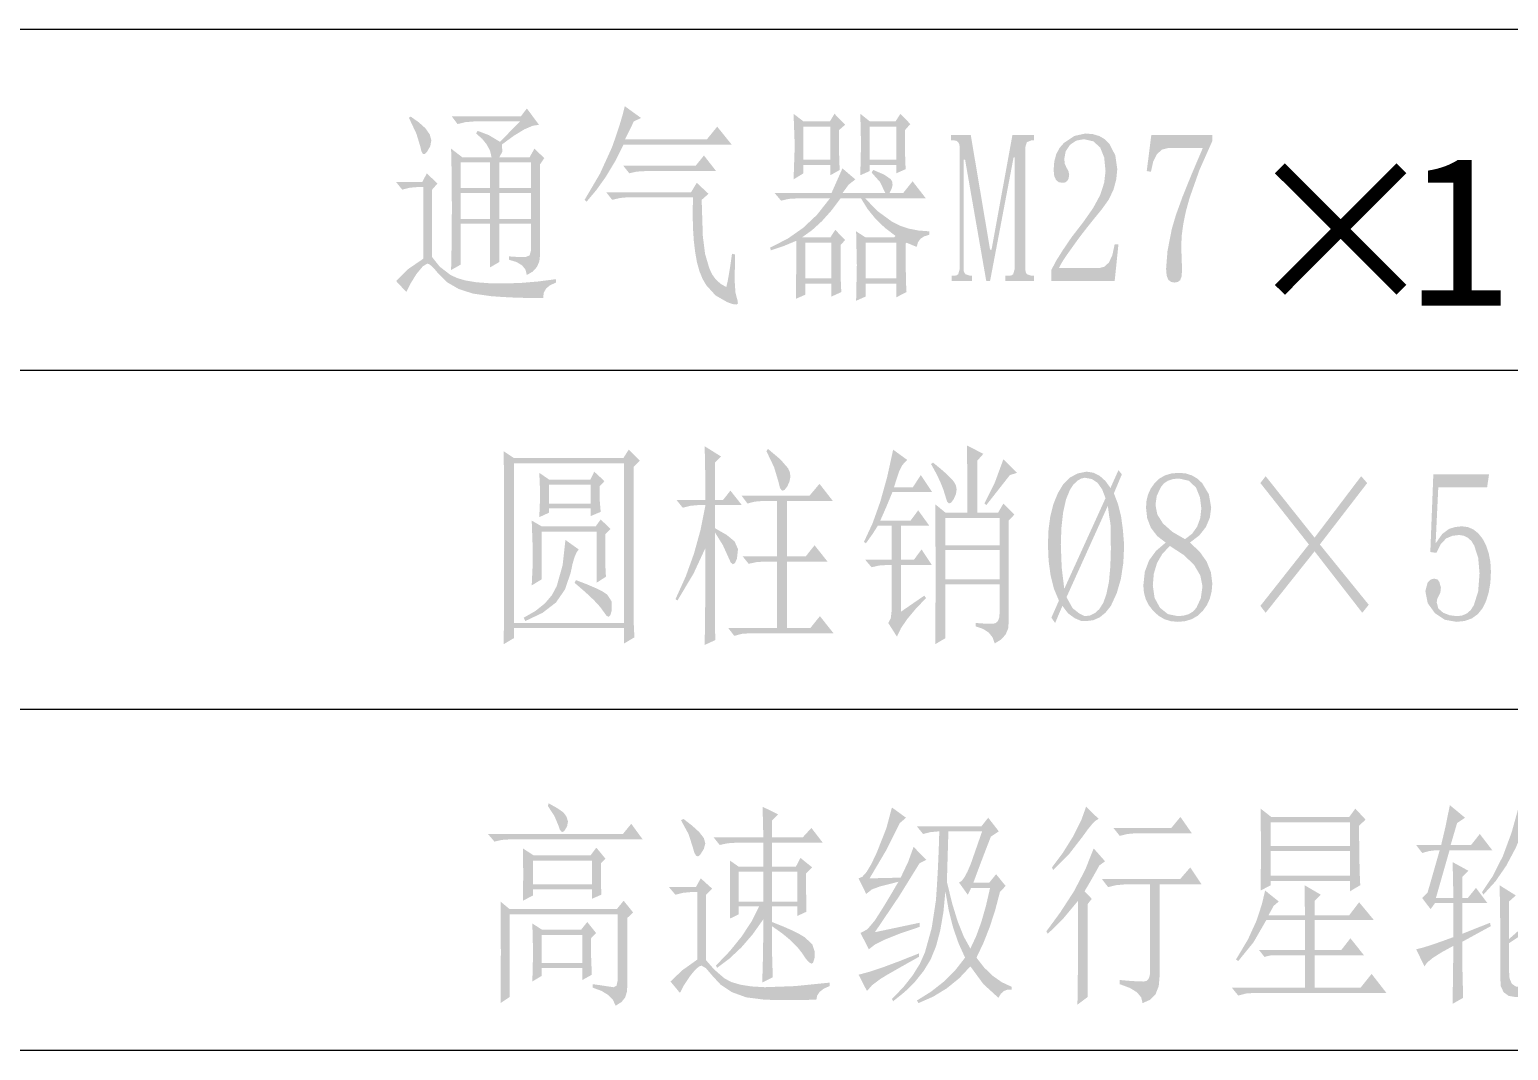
# Model space of a CAD drawing. Header units: millimetres. Extents: x -594 to 6367, y -2099 to 456.
# Drawn here: x 443.74 to 474.17, y -134.47 to -113.48 of the extents above; entities that cross this region are included whole.
import ezdxf

# ---------------------------------------------------------------- set-up
doc = ezdxf.new("R2010")
doc.units = ezdxf.units.MM
doc.layers.get('0').update_dxf_attribs({"lineweight": 35})
doc.styles.get("Standard").update_dxf_attribs({"font": 'txt.shx'})

msp = doc.modelspace()

# ---------------------------------------------------------------- hatches: boundary and pattern name
h = msp.add_hatch(color=0)
h.paths.add_polyline_path([(452.612, -116.21), (452.612, -116.74), (453.22, -116.74), (453.22, -116.21)])
h.paths.add_polyline_path([(453.407, -116.21), (453.407, -116.74), (454.062, -116.74), (454.062, -116.21)])
h.paths.add_polyline_path([(452.612, -116.842), (452.612, -117.372), (453.22, -117.372), (453.22, -116.842)])
h.paths.add_polyline_path([(453.407, -116.842), (453.407, -117.372), (454.062, -117.372), (454.062, -116.842)])
h.paths.add_polyline_path([(453.61, -118.144), (453.804, -118.157), (453.945, -118.159), (454.033, -118.124), (454.062, -118.019), (454.062, -117.473), (453.407, -117.473), (453.407, -118.261), (453.22, -118.37), (453.22, -117.473), (452.612, -117.473), (452.612, -118.315), (452.417, -118.424), (452.423, -118.169), (452.428, -117.87), (452.431, -117.529), (452.433, -117.146), (452.431, -116.767), (452.428, -116.438), (452.423, -116.159), (452.417, -115.929), (452.651, -116.109), (453.251, -116.109), (453.218, -115.973), (453.153, -115.846), (453.057, -115.727), (452.932, -115.617), (452.963, -115.563), (453.193, -115.65), (453.423, -115.789), (453.836, -115.368), (452.908, -115.368), (452.714, -115.384), (452.549, -115.423), (452.433, -115.267), (453.852, -115.267), (453.976, -115.103), (454.226, -115.438), (454.094, -115.459), (453.923, -115.533), (453.712, -115.661), (453.462, -115.844), (453.472, -115.991), (453.407, -116.109), (454.031, -116.109), (454.132, -115.929), (454.335, -116.124), (454.249, -116.249), (454.249, -118.105), (454.233, -118.245), (454.183, -118.362), (454.098, -118.456), (453.976, -118.526), (453.949, -118.418), (453.878, -118.329), (453.765, -118.26), (453.61, -118.214)])
h.paths.add_polyline_path([(451.551, -115.298), (451.583, -115.267), (451.752, -115.387), (451.887, -115.508), (451.978, -115.636), (452.011, -115.758), (451.988, -115.879), (451.918, -116), (451.874, -116.041), (451.837, -116.036), (451.807, -115.985), (451.785, -115.89), (451.704, -115.623)])
h.paths.add_polyline_path([(452.027, -118.159), (452.184, -118.356), (452.394, -118.518), (452.533, -118.587), (452.716, -118.64), (452.945, -118.677), (453.22, -118.697), (453.528, -118.701), (453.857, -118.689), (454.207, -118.66), (454.577, -118.612), (454.577, -118.682), (454.455, -118.736), (454.371, -118.806), (454.323, -118.894), (454.312, -119.001), (453.999, -118.999), (453.716, -118.991), (453.464, -118.978), (453.243, -118.962), (452.867, -118.909), (452.573, -118.814), (452.339, -118.678), (452.152, -118.495), (452.077, -118.404), (452.015, -118.341), (451.965, -118.304), (451.926, -118.292), (451.834, -118.35), (451.707, -118.502), (451.585, -118.698), (451.497, -118.877), (451.286, -118.651), (451.532, -118.406), (451.848, -118.19), (451.848, -116.717), (451.746, -116.717), (451.57, -116.732), (451.411, -116.771), (451.286, -116.616), (451.824, -116.616), (451.918, -116.436), (452.136, -116.647), (452.027, -116.771)])
h = msp.add_hatch(color=0)
h.paths.add_polyline_path([(455.991, -115.056), (456.326, -115.298), (456.178, -115.368), (456.076, -115.575), (455.998, -115.734), (457.683, -115.734), (457.893, -115.477), (458.189, -115.844), (455.967, -115.844), (455.792, -116.189), (455.606, -116.5), (455.409, -116.777), (455.203, -117.021), (455.164, -116.982), (455.48, -116.444), (455.726, -115.906), (455.816, -115.651), (455.89, -115.425), (455.948, -115.227)])
h.paths.add_polyline_path([(455.959, -116.28), (457.449, -116.28), (457.62, -116.07), (457.87, -116.389), (456.443, -116.389), (456.234, -116.401), (456.084, -116.436)])
h.paths.add_polyline_path([(455.609, -116.826), (457.355, -116.826), (457.472, -116.631), (457.714, -116.857), (457.573, -116.982), (457.597, -117.73), (457.643, -118.093), (457.729, -118.385), (457.786, -118.511), (457.864, -118.618), (457.962, -118.707), (458.08, -118.775), (458.105, -118.667), (458.133, -118.517), (458.164, -118.325), (458.197, -118.089), (458.26, -118.105), (458.252, -118.643), (458.268, -118.888), (458.314, -119.064), (458.319, -119.113), (458.285, -119.134), (458.213, -119.125), (458.104, -119.087), (457.859, -118.947), (457.667, -118.736), (457.591, -118.606), (457.528, -118.451), (457.477, -118.27), (457.441, -118.066), (457.412, -117.832), (457.394, -117.564), (457.388, -117.262), (457.394, -116.927), (456.069, -116.927), (455.892, -116.943), (455.733, -116.982)])
h = msp.add_hatch(color=0)
h.paths.add_polyline_path([(459.667, -115.477), (459.667, -116.155), (460.221, -116.155), (460.221, -115.477)])
h.paths.add_polyline_path([(459.464, -116.561), (459.488, -115.867), (459.464, -115.212), (459.667, -115.368), (460.213, -115.368), (460.306, -115.212), (460.525, -115.438), (460.4, -115.547), (460.4, -115.835), (460.402, -116.068), (460.407, -116.245), (460.416, -116.366), (460.221, -116.475), (460.221, -116.265), (459.667, -116.265), (459.667, -116.436)])
h.paths.add_polyline_path([(461.772, -117.879), (461.773, -118.218), (461.774, -118.497), (461.779, -118.717), (461.788, -118.877), (461.577, -118.986), (461.577, -118.705), (460.946, -118.705), (460.946, -118.97), (460.751, -119.056), (460.766, -118.323), (460.751, -117.629), (460.946, -117.754), (461.531, -117.754), (461.562, -117.723), (461.338, -117.552), (461.146, -117.366), (460.984, -117.166), (460.852, -116.951), (460.431, -116.951), (460.241, -117.203), (460.045, -117.422), (459.843, -117.606), (459.636, -117.754), (460.221, -117.754), (460.322, -117.598), (460.525, -117.808), (460.431, -117.91), (460.431, -118.249), (460.433, -118.522), (460.438, -118.73), (460.447, -118.877), (460.244, -118.97), (460.244, -118.705), (459.706, -118.705), (459.706, -118.931), (459.511, -119.017), (459.515, -118.71), (459.519, -118.385), (459.519, -118.081), (459.519, -117.824), (459.249, -117.936), (458.997, -118.019), (458.981, -117.964), (459.344, -117.779), (459.659, -117.559), (459.945, -117.29), (460.213, -116.951), (459.542, -116.951), (459.363, -116.962), (459.207, -116.998), (459.075, -116.842), (460.244, -116.842), (460.47, -116.335), (460.735, -116.561), (460.6, -116.666), (460.47, -116.842), (461.351, -116.842), (461.246, -116.619), (461.071, -116.421), (461.102, -116.366), (461.322, -116.46), (461.46, -116.553), (461.494, -116.607), (461.501, -116.674), (461.482, -116.753), (461.437, -116.842), (461.718, -116.842), (461.913, -116.6), (462.186, -116.951), (460.938, -116.951), (461.19, -117.212), (461.484, -117.426), (461.646, -117.51), (461.829, -117.572), (462.032, -117.612), (462.256, -117.629), (462.256, -117.699), (462.152, -117.732), (462.074, -117.783), (462.023, -117.855), (461.998, -117.949), (461.788, -117.863)])
h.paths.add_polyline_path([(459.706, -117.863), (459.706, -118.596), (460.244, -118.596), (460.244, -117.863)])
h.paths.add_polyline_path([(460.946, -117.863), (460.946, -118.596), (461.577, -118.596), (461.577, -117.863)])
h.paths.add_polyline_path([(461.032, -115.477), (461.032, -116.155), (461.577, -116.155), (461.577, -115.477)])
h.paths.add_polyline_path([(460.837, -116.475), (460.852, -115.836), (460.837, -115.212), (461.032, -115.368), (461.562, -115.368), (461.663, -115.212), (461.866, -115.423), (461.757, -115.547), (461.757, -115.816), (461.759, -116.04), (461.763, -116.217), (461.772, -116.35), (461.577, -116.436), (461.577, -116.265), (461.032, -116.265), (461.032, -116.389)])
h = msp.add_hatch(color=0)
h.dxf.hatch_style = 2
h.paths.add_polyline_path([(465.883, -116.389), (465.855, -116.11), (465.774, -115.906), (465.633, -115.779), (465.439, -115.734), (465.28, -115.764), (465.151, -115.851), (465.063, -115.984), (465.034, -116.14), (465.045, -116.241), (465.08, -116.319), (465.119, -116.389), (465.135, -116.46), (465.124, -116.538), (465.096, -116.592), (465.054, -116.623), (464.995, -116.631), (464.917, -116.617), (464.862, -116.569), (464.827, -116.488), (464.815, -116.366), (464.828, -116.195), (464.868, -116.045), (464.934, -115.918), (465.026, -115.812), (465.242, -115.668), (465.47, -115.617), (465.624, -115.631), (465.757, -115.67), (465.869, -115.736), (465.961, -115.828), (466.084, -116.066), (466.125, -116.35), (466.104, -116.561), (466.047, -116.771), (465.947, -116.98), (465.805, -117.177), (465.613, -117.412), (465.444, -117.625), (465.3, -117.815), (465.182, -117.98), (465.082, -118.12), (465.006, -118.235), (464.954, -118.324), (464.924, -118.385), (465.751, -118.385), (465.861, -118.356), (465.954, -118.268), (466.024, -118.116), (466.071, -117.894), (466.149, -117.894), (466.071, -118.651), (464.768, -118.651), (464.768, -118.424), (464.862, -118.242), (465.002, -118.019), (465.184, -117.751), (465.423, -117.442), (465.628, -117.15), (465.774, -116.881), (465.855, -116.629)])
h = msp.add_hatch(color=0)
h.dxf.hatch_style = 2
h.paths.add_polyline_path([(464.232, -118.401), (464.239, -118.464), (464.264, -118.51), (464.357, -118.541), (464.412, -118.541), (464.412, -118.651), (463.819, -118.651), (463.819, -118.541), (463.889, -118.541), (463.948, -118.535), (463.983, -118.51), (464.014, -118.401), (464.014, -116.109), (463.991, -116.109), (463.507, -118.651), (463.429, -118.651), (462.993, -116.155), (462.961, -116.155), (462.961, -118.401), (462.969, -118.464), (463, -118.51), (463.094, -118.541), (463.133, -118.541), (463.133, -118.651), (462.72, -118.651), (462.72, -118.541), (462.759, -118.541), (462.817, -118.535), (462.852, -118.51), (462.883, -118.401), (462.883, -115.898), (462.874, -115.839), (462.852, -115.797), (462.817, -115.769), (462.759, -115.758), (462.704, -115.758), (462.704, -115.649), (463.11, -115.649), (463.507, -118.003), (463.538, -118.003), (463.967, -115.649), (464.412, -115.649), (464.412, -115.758), (464.357, -115.758), (464.264, -115.797), (464.232, -115.898)])
h = msp.add_hatch(color=0)
h.dxf.hatch_style = 2
h.paths.add_polyline_path([(468.08, -115.773), (467.817, -116.364), (467.612, -116.943), (467.536, -117.219), (467.483, -117.476), (467.451, -117.714), (467.441, -117.933), (467.442, -118.02), (467.449, -118.136), (467.457, -118.44), (467.446, -118.561), (467.418, -118.635), (467.371, -118.67), (467.301, -118.682), (467.232, -118.669), (467.176, -118.627), (467.141, -118.54), (467.129, -118.401), (467.158, -118.033), (467.246, -117.582), (467.331, -117.294), (467.466, -116.921), (467.652, -116.461), (467.885, -115.914), (467.184, -115.914), (467.048, -115.947), (466.942, -116.039), (466.865, -116.19), (466.817, -116.405), (466.731, -116.389), (466.825, -115.649), (468.08, -115.649)])
h = msp.add_hatch(color=0)
h.paths.add_polyline_path([(454.232, -123.506), (454.243, -123.231), (454.247, -123.038), (454.243, -122.857), (454.232, -122.594), (454.435, -122.734), (455.284, -122.734), (455.362, -122.57), (455.573, -122.765), (455.471, -122.874), (455.477, -123.182), (455.495, -123.397), (455.292, -123.482), (455.292, -123.326), (454.435, -123.326), (454.435, -123.412)])
h.paths.add_polyline_path([(454.076, -123.576), (454.279, -123.693), (455.394, -123.693), (455.495, -123.553), (455.698, -123.748), (455.588, -123.857), (455.589, -124.156), (455.59, -124.401), (455.595, -124.592), (455.604, -124.73), (455.409, -124.855), (455.409, -123.802), (454.279, -123.802), (454.279, -124.785), (454.076, -124.909), (454.093, -124.542), (454.099, -124.215)])
h.paths.add_polyline_path([(454.77, -123.974), (455.043, -124.169), (454.997, -124.233), (454.955, -124.333), (454.915, -124.47), (454.879, -124.644), (454.762, -124.99), (454.575, -125.26), (454.3, -125.472), (453.943, -125.642), (453.912, -125.572), (454.152, -125.435), (454.345, -125.281), (454.491, -125.11), (454.59, -124.925), (454.712, -124.493)])
h.paths.add_polyline_path([(454.988, -124.8), (455.216, -124.888), (455.398, -124.966), (455.535, -125.035), (455.627, -125.096), (455.721, -125.238), (455.721, -125.432), (455.694, -125.521), (455.661, -125.555), (455.618, -125.536), (455.565, -125.463), (455.483, -125.35), (455.355, -125.211), (455.179, -125.046), (454.957, -124.855)])
h.paths.add_polyline_path([(454.435, -122.835), (454.435, -123.225), (455.292, -123.225), (455.292, -122.835)])
h.paths.add_polyline_path([(453.499, -126.118), (453.503, -125.772), (453.507, -125.502), (453.507, -122.75), (453.503, -122.496), (453.499, -122.149), (453.709, -122.289), (455.963, -122.289), (456.072, -122.118), (456.298, -122.344), (456.173, -122.469), (456.173, -125.447), (456.175, -125.683), (456.189, -125.977), (455.978, -126.102), (455.978, -125.783), (453.709, -125.783), (453.709, -125.993)])
h.paths.add_polyline_path([(453.709, -122.399), (453.709, -125.681), (455.978, -125.681), (455.978, -122.399)])
h = msp.add_hatch(color=0)
h.paths.add_polyline_path([(458.937, -122.102), (459.194, -122.319), (459.351, -122.5), (459.389, -122.585), (459.398, -122.675), (459.38, -122.772), (459.335, -122.874), (459.275, -122.949), (459.225, -122.96), (459.185, -122.907), (459.156, -122.788), (459.063, -122.478), (458.906, -122.149)])
h.paths.add_polyline_path([(458.392, -123.061), (459.795, -123.061), (459.998, -122.82), (460.271, -123.171), (459.327, -123.171), (459.327, -124.309), (459.717, -124.309), (459.896, -124.083), (460.162, -124.418), (459.327, -124.418), (459.327, -125.783), (459.811, -125.783), (460.006, -125.541), (460.286, -125.892), (458.579, -125.892), (458.402, -125.904), (458.243, -125.946), (458.119, -125.783), (459.125, -125.783), (459.125, -124.418), (458.875, -124.418), (458.699, -124.43), (458.54, -124.465), (458.415, -124.309), (459.125, -124.309), (459.125, -123.171), (458.844, -123.171), (458.668, -123.186), (458.516, -123.225)])
h.paths.add_polyline_path([(457.846, -123.818), (457.846, -124.261), (457.846, -124.657), (457.846, -125.005), (457.847, -125.305), (457.848, -125.558), (457.849, -125.763), (457.851, -125.921), (457.854, -126.032), (457.635, -126.133), (457.641, -125.727), (457.646, -125.258), (457.65, -124.728), (457.651, -124.137), (457.406, -124.665), (457.074, -125.221), (457.035, -125.19), (457.244, -124.728), (457.416, -124.252), (457.551, -123.762), (457.651, -123.256), (457.518, -123.256), (457.342, -123.272), (457.183, -123.311), (457.058, -123.155), (457.651, -123.155), (457.646, -122.587), (457.635, -122.048), (457.971, -122.258), (457.846, -122.383), (457.846, -123.155), (458.01, -123.155), (458.165, -122.96), (458.399, -123.256), (457.846, -123.256), (457.846, -123.732), (458.089, -123.871), (458.251, -124.005), (458.321, -124.164), (458.298, -124.363), (458.257, -124.45), (458.215, -124.475), (458.172, -124.438), (458.127, -124.34), (458.01, -124.082)])
h = msp.add_hatch(color=0)
h.paths.add_polyline_path([(463.041, -123.412), (463.034, -122.032), (463.369, -122.204), (463.244, -122.344), (463.244, -123.412), (463.673, -123.412), (463.782, -123.225), (464.008, -123.451), (463.891, -123.576), (463.891, -125.642), (463.881, -125.79), (463.829, -125.916), (463.736, -126.02), (463.603, -126.102), (463.56, -125.979), (463.481, -125.88), (463.365, -125.804), (463.213, -125.751), (463.213, -125.681), (463.406, -125.695), (463.564, -125.697), (463.625, -125.683), (463.669, -125.642), (463.695, -125.572), (463.704, -125.471), (463.704, -124.886), (462.589, -124.886), (462.589, -125.993), (462.379, -126.118), (462.38, -125.85), (462.383, -125.524), (462.385, -125.139), (462.386, -124.691), (462.385, -124.241), (462.383, -123.849), (462.38, -123.516), (462.379, -123.241), (462.589, -123.412)])
h.paths.add_polyline_path([(462.332, -122.383), (462.477, -122.5), (462.596, -122.604), (462.69, -122.696), (462.761, -122.773), (462.805, -122.852), (462.819, -122.938), (462.805, -123.031), (462.761, -123.132), (462.706, -123.207), (462.66, -123.224), (462.621, -123.181), (462.589, -123.077), (462.545, -122.935), (462.482, -122.778), (462.398, -122.604), (462.293, -122.414)])
h.paths.add_polyline_path([(463.782, -122.313), (464.063, -122.594), (463.915, -122.64), (463.431, -123.256), (463.392, -123.225), (463.608, -122.787)])
h.paths.add_polyline_path([(462.589, -123.521), (462.589, -124.083), (463.704, -124.083), (463.704, -123.521)])
h.paths.add_polyline_path([(462.589, -124.184), (462.589, -124.785), (463.704, -124.785), (463.704, -124.184)])
h.paths.add_polyline_path([(461.677, -125.447), (462.152, -125.12), (462.191, -125.167), (461.974, -125.395), (461.801, -125.602), (461.673, -125.79), (461.591, -125.962), (461.412, -125.681), (461.464, -125.586), (461.482, -125.432), (461.482, -124.488), (461.404, -124.488), (461.225, -124.5), (461.069, -124.535), (460.936, -124.379), (461.482, -124.379), (461.482, -123.677), (461.201, -123.677), (461.091, -123.849), (460.952, -124.044), (460.913, -124.013), (461.09, -123.631), (461.248, -123.188), (461.389, -122.684), (461.513, -122.118), (461.802, -122.328), (461.702, -122.434), (461.638, -122.562), (461.529, -122.89), (461.919, -122.89), (462.082, -122.64), (462.316, -122.991), (461.498, -122.991), (461.364, -123.313), (461.248, -123.576), (461.872, -123.576), (462.028, -123.365), (462.254, -123.677), (461.677, -123.677), (461.677, -124.379), (461.942, -124.379), (462.098, -124.169), (462.308, -124.488), (461.677, -124.488)])
h = msp.add_hatch(color=0)
h.paths.add_polyline_path([(465.494, -122.57), (465.634, -122.592), (465.763, -122.656), (465.88, -122.761), (465.985, -122.905), (466.149, -122.539), (466.219, -122.625), (466.055, -123.015), (466.144, -123.249), (466.203, -123.49), (466.24, -123.76), (466.266, -124.083), (466.249, -124.445), (466.199, -124.774), (466.114, -125.068), (465.993, -125.33), (465.883, -125.468), (465.764, -125.565), (465.634, -125.623), (465.494, -125.642), (465.375, -125.637), (465.244, -125.58), (465.111, -125.481), (464.995, -125.33), (464.846, -125.681), (464.769, -125.572), (464.924, -125.221), (464.823, -124.982), (464.753, -124.708), (464.712, -124.403), (464.698, -124.067), (464.71, -123.765), (464.747, -123.488), (464.81, -123.238), (464.901, -123.015), (465.012, -122.829), (465.148, -122.693), (465.308, -122.607)])
h.paths.add_polyline_path([(465.034, -124.979), (465.883, -123.116), (465.813, -122.932), (465.719, -122.8), (465.6, -122.721), (465.455, -122.695), (465.384, -122.711), (465.314, -122.75), (465.221, -122.835), (465.151, -122.944), (465.069, -123.143), (465.01, -123.412), (464.975, -123.728), (464.963, -124.067), (464.981, -124.541)])
h.paths.add_polyline_path([(465.985, -123.646), (465.958, -123.482), (465.93, -123.272), (465.08, -125.151), (465.205, -125.377), (465.345, -125.488), (465.455, -125.541), (465.566, -125.527), (465.665, -125.478), (465.754, -125.397), (465.837, -125.268), (465.901, -125.088), (465.954, -124.831), (465.982, -124.516), (465.993, -124.153), (465.989, -123.888)])
h = msp.add_hatch(color=0)
h.paths.add_polyline_path([(466.856, -124.909), (466.892, -125.166), (467.004, -125.369), (467.167, -125.499), (467.371, -125.541), (467.492, -125.53), (467.597, -125.499), (467.684, -125.445), (467.753, -125.369), (467.844, -125.17), (467.878, -124.925), (467.833, -124.704), (467.706, -124.488), (467.498, -124.287), (467.207, -124.098), (467.054, -124.256), (466.942, -124.449), (466.876, -124.67)])
h.paths.add_polyline_path([(468.08, -124.87), (468.067, -125.033), (468.03, -125.18), (467.969, -125.313), (467.885, -125.432), (467.779, -125.533), (467.657, -125.603), (467.521, -125.644), (467.371, -125.658), (467.226, -125.644), (467.094, -125.603), (466.974, -125.533), (466.864, -125.432), (466.773, -125.316), (466.71, -125.191), (466.673, -125.056), (466.661, -124.909), (466.691, -124.629), (466.778, -124.395), (466.921, -124.2), (467.121, -124.028), (466.946, -123.894), (466.817, -123.724), (466.74, -123.529), (466.716, -123.311), (466.726, -123.169), (466.759, -123.037), (466.815, -122.915), (466.895, -122.804), (466.992, -122.712), (467.107, -122.646), (467.241, -122.607), (467.394, -122.594), (467.533, -122.607), (467.658, -122.646), (467.77, -122.712), (467.87, -122.804), (468.01, -123.037), (468.057, -123.311), (468.029, -123.516), (467.948, -123.709), (467.813, -123.88), (467.62, -124.028), (467.821, -124.217), (467.963, -124.418), (468.051, -124.638)])
h.paths.add_polyline_path([(467.854, -123.326), (467.826, -123.1), (467.745, -122.898), (467.599, -122.757), (467.394, -122.711), (467.27, -122.722), (467.166, -122.756), (467.083, -122.812), (467.02, -122.89), (466.936, -123.07), (466.911, -123.256), (466.948, -123.45), (467.067, -123.638), (467.261, -123.81), (467.519, -123.958), (467.664, -123.847), (467.768, -123.701), (467.832, -123.525)])
h = msp.add_hatch(color=0)
h.dxf.hatch_style = 2
h.paths.add_polyline_path([(473.213, -123.693), (473.337, -123.709), (473.451, -123.757), (473.553, -123.838), (473.642, -123.95), (473.715, -124.089), (473.768, -124.248), (473.802, -124.428), (473.813, -124.629), (473.802, -124.851), (473.768, -125.05), (473.715, -125.225), (473.642, -125.377), (473.542, -125.5), (473.42, -125.588), (473.273, -125.64), (473.104, -125.658), (472.864, -125.615), (472.659, -125.478), (472.512, -125.273), (472.464, -125.026), (472.511, -124.847), (472.569, -124.79), (472.644, -124.769), (472.713, -124.786), (472.753, -124.839), (472.784, -124.956), (472.772, -125.056), (472.737, -125.128), (472.706, -125.194), (472.698, -125.26), (472.73, -125.383), (472.831, -125.471), (472.966, -125.523), (473.119, -125.541), (473.224, -125.527), (473.317, -125.486), (473.397, -125.416), (473.462, -125.315), (473.55, -125.034), (473.579, -124.66), (473.551, -124.343), (473.47, -124.091), (473.412, -123.997), (473.341, -123.929), (473.256, -123.887), (473.158, -123.872), (473.017, -123.89), (472.893, -123.942), (472.786, -124.053), (472.691, -124.239), (472.566, -124.223), (472.628, -122.625), (473.774, -122.625), (473.735, -122.89), (472.73, -122.89), (472.675, -124.044), (472.811, -123.852), (472.948, -123.748), (473.077, -123.709)])
h = msp.add_hatch(color=0)
h.dxf.hatch_style = 2
h.paths.add_polyline_path([(469.178, -122.664), (470.184, -123.927), (471.143, -122.664), (471.267, -122.804), (470.293, -124.067), (471.299, -125.307), (471.166, -125.471), (470.184, -124.208), (469.178, -125.471), (469.069, -125.33), (470.067, -124.067), (469.069, -122.804)])
h = msp.add_hatch(color=0)
h.paths.add_polyline_path([(454.408, -129.443), (454.424, -129.388), (454.611, -129.494), (454.728, -129.576), (454.792, -129.663), (454.822, -129.763), (454.804, -129.862), (454.751, -129.95), (454.717, -129.978), (454.683, -129.969), (454.653, -129.926), (454.627, -129.849), (454.544, -129.652)])
h.paths.add_polyline_path([(453.176, -130.02), (455.952, -130.02), (456.124, -129.81), (456.358, -130.129), (453.644, -130.129), (453.465, -130.141), (453.309, -130.176)])
h.paths.add_polyline_path([(455.328, -133.108), (455.486, -133.129), (455.61, -133.148), (455.7, -133.161), (455.757, -133.17), (455.821, -133.139), (455.843, -133.037), (455.843, -131.673), (453.621, -131.673), (453.621, -133.373), (453.434, -133.497), (453.441, -132.453), (453.434, -131.408), (453.621, -131.564), (455.827, -131.564), (455.968, -131.392), (456.163, -131.634), (456.046, -131.743), (456.046, -133.108), (456.034, -133.265), (455.999, -133.381), (455.925, -133.472), (455.804, -133.552), (455.748, -133.432), (455.651, -133.33), (455.511, -133.245), (455.328, -133.178)])
h.paths.add_polyline_path([(453.894, -131.392), (453.902, -130.847), (453.894, -130.316), (454.112, -130.457), (455.289, -130.457), (455.406, -130.301), (455.593, -130.527), (455.5, -130.62), (455.501, -130.994), (455.508, -131.268), (455.313, -131.353), (455.313, -131.158), (454.104, -131.158), (454.104, -131.283)])
h.paths.add_polyline_path([(454.104, -130.566), (454.104, -131.057), (455.313, -131.057), (455.313, -130.566)])
h.paths.add_polyline_path([(455.297, -132.164), (455.299, -132.562), (455.313, -132.913), (455.118, -133.022), (455.118, -132.772), (454.284, -132.772), (454.284, -132.936), (454.089, -133.053), (454.104, -132.46), (454.089, -131.86), (454.284, -131.985), (455.094, -131.985), (455.219, -131.829), (455.399, -132.055)])
h.paths.add_polyline_path([(454.284, -132.094), (454.284, -132.671), (455.118, -132.671), (455.118, -132.094)])
h = msp.add_hatch(color=0)
h.paths.add_polyline_path([(458.334, -130.792), (458.334, -131.408), (458.841, -131.408), (458.841, -130.792)])
h.paths.add_polyline_path([(459.02, -130.792), (459.02, -131.408), (459.543, -131.408), (459.543, -130.792)])
h.paths.add_polyline_path([(459.02, -131.915), (459.022, -132.488), (459.036, -132.967), (458.818, -133.076), (458.828, -132.797), (458.835, -132.487), (458.84, -132.146), (458.841, -131.774), (458.623, -132.082), (458.392, -132.349), (458.147, -132.579), (457.89, -132.772), (457.866, -132.726), (458.154, -132.426), (458.399, -132.123), (458.599, -131.818), (458.755, -131.509), (458.334, -131.509), (458.334, -131.673), (458.155, -131.759), (458.155, -130.566), (458.334, -130.691), (458.841, -130.691), (458.841, -130.199), (458.28, -130.199), (458.103, -130.211), (457.944, -130.246), (457.82, -130.09), (458.841, -130.09), (458.836, -129.804), (458.825, -129.459), (459.145, -129.615), (459.02, -129.739), (459.02, -130.09), (459.652, -130.09), (459.831, -129.895), (460.065, -130.199), (459.02, -130.199), (459.02, -130.691), (459.512, -130.691), (459.605, -130.511), (459.847, -130.706), (459.722, -130.831), (459.723, -131.257), (459.73, -131.618), (459.543, -131.704), (459.543, -131.509), (459.02, -131.509), (459.02, -131.829), (459.234, -131.914), (459.417, -131.994), (459.57, -132.069), (459.691, -132.141), (459.849, -132.287), (459.901, -132.445), (459.894, -132.581), (459.862, -132.671), (459.831, -132.686), (459.783, -132.658), (459.72, -132.589), (459.644, -132.476), (459.543, -132.345), (459.405, -132.207), (459.231, -132.064)])
h.paths.add_polyline_path([(457.149, -129.739), (457.196, -129.708), (457.377, -129.848), (457.523, -129.981), (457.618, -130.104), (457.648, -130.215), (457.618, -130.325), (457.547, -130.441), (457.502, -130.48), (457.46, -130.469), (457.423, -130.407), (457.391, -130.293), (457.302, -130.019)])
h.paths.add_polyline_path([(457.664, -132.616), (457.834, -132.809), (458.046, -132.991), (458.185, -133.064), (458.368, -133.118), (458.597, -133.154), (458.872, -133.17), (459.498, -133.147), (460.205, -133.076), (460.205, -133.147), (460.087, -133.199), (460.002, -133.264), (459.95, -133.34), (459.933, -133.427), (459.621, -133.432), (459.341, -133.433), (459.092, -133.432), (458.872, -133.427), (458.492, -133.379), (458.194, -133.271), (457.962, -133.117), (457.788, -132.928), (457.659, -132.777), (457.57, -132.726), (457.529, -132.739), (457.478, -132.777), (457.416, -132.841), (457.344, -132.928), (457.214, -133.119), (457.126, -133.287), (456.931, -133.053), (457.175, -132.821), (457.484, -132.601), (457.484, -131.213), (457.367, -131.213), (457.188, -131.229), (457.032, -131.268), (456.9, -131.112), (457.453, -131.112), (457.555, -130.932), (457.788, -131.143), (457.664, -131.268)])
h = msp.add_hatch(color=0)
h.paths.add_polyline_path([(462.057, -131.93), (461.658, -132.065), (461.351, -132.187), (461.135, -132.295), (461.013, -132.39), (460.841, -132.055), (460.982, -131.98), (461.13, -131.806), (461.217, -131.672), (461.328, -131.495), (461.463, -131.272), (461.621, -131.002), (461.247, -131.096), (461.076, -131.159), (460.958, -131.252), (460.802, -130.932), (460.878, -130.9), (460.966, -130.802), (461.065, -130.636), (461.176, -130.402), (461.373, -129.903), (461.488, -129.474), (461.777, -129.685), (461.652, -129.794), (461.361, -130.369), (461.028, -130.932), (461.668, -130.917), (461.821, -130.595), (461.933, -130.285), (462.198, -130.55), (462.057, -130.62), (461.63, -131.309), (461.137, -132.039), (462.057, -131.845)])
h.paths.add_polyline_path([(460.802, -132.913), (461.02, -132.854), (461.299, -132.762), (461.64, -132.635), (462.042, -132.476), (462.042, -132.546), (461.773, -132.697), (461.552, -132.822), (461.378, -132.922), (461.254, -132.998), (461.079, -133.129), (460.974, -133.248)])
h.paths.add_polyline_path([(463.523, -130.075), (463.4, -130.392), (463.3, -130.655), (463.222, -130.863), (463.165, -131.018), (463.492, -131.018), (463.632, -130.847), (463.827, -131.088), (463.71, -131.213), (463.61, -131.595), (463.495, -131.946), (463.367, -132.268), (463.227, -132.562), (463.386, -132.766), (463.56, -132.935), (463.749, -133.067), (463.952, -133.162), (463.952, -133.217), (463.864, -133.219), (463.789, -133.25), (463.727, -133.307), (463.679, -133.388), (463.37, -133.106), (463.102, -132.741), (462.873, -132.985), (462.618, -133.192), (462.338, -133.363), (462.034, -133.497), (462.003, -133.443), (462.294, -133.261), (462.556, -133.055), (462.79, -132.822), (462.993, -132.562), (462.862, -132.275), (462.749, -131.953), (462.658, -131.594), (462.588, -131.197), (462.547, -131.627), (462.482, -132.004), (462.395, -132.329), (462.284, -132.601), (462.139, -132.838), (461.962, -133.059), (461.753, -133.265), (461.512, -133.459), (461.488, -133.412), (461.724, -133.168), (461.915, -132.926), (462.063, -132.688), (462.167, -132.453), (462.306, -131.954), (462.393, -131.385), (462.415, -131.068), (462.434, -130.728), (462.45, -130.36), (462.463, -129.965), (462.286, -129.981), (462.128, -130.02), (462.003, -129.864), (463.328, -129.864), (463.469, -129.685), (463.687, -129.965)])
h.paths.add_polyline_path([(462.65, -129.965), (462.619, -131.002), (462.727, -131.447), (462.843, -131.823), (462.967, -132.132), (463.102, -132.375), (463.219, -132.126), (463.325, -131.836), (463.421, -131.503), (463.508, -131.127), (463.118, -131.127), (463.048, -131.268), (462.868, -131.018), (462.923, -130.985), (462.98, -130.909), (463.043, -130.792), (463.11, -130.636), (463.344, -129.965)])
h = msp.add_hatch(color=0)
h.paths.add_polyline_path([(466.044, -129.895), (467.237, -129.895), (467.424, -129.669), (467.658, -130.004), (466.512, -130.004), (466.333, -130.02), (466.177, -130.059)])
h.paths.add_polyline_path([(466.177, -133.022), (466.344, -133.037), (466.481, -133.046), (466.589, -133.051), (466.668, -133.053), (466.725, -133.04), (466.767, -133), (466.792, -132.935), (466.801, -132.843), (466.801, -131.057), (466.271, -131.057), (466.094, -131.073), (465.935, -131.112), (465.811, -130.948), (467.417, -130.948), (467.627, -130.706), (467.861, -131.057), (466.996, -131.057), (466.996, -132.936), (466.978, -133.147), (466.914, -133.31), (466.803, -133.427), (466.645, -133.497), (466.616, -133.377), (466.528, -133.273), (466.382, -133.184), (466.177, -133.108)])
h.paths.add_polyline_path([(465.483, -129.459), (465.74, -129.708), (465.68, -129.745), (465.605, -129.819), (465.513, -129.932), (465.405, -130.082), (465.137, -130.427), (464.805, -130.761), (464.781, -130.706), (465.005, -130.407), (465.218, -130.067), (465.383, -129.739)])
h.paths.add_polyline_path([(465.514, -131.462), (465.514, -133.373), (465.304, -133.529), (465.307, -133.411), (465.309, -133.251), (465.312, -133.048), (465.314, -132.803), (465.316, -132.514), (465.318, -132.183), (465.319, -131.809), (465.319, -131.392), (465.002, -131.772), (464.696, -132.071), (464.664, -132.024), (464.952, -131.631), (465.234, -131.197), (465.468, -130.748), (465.639, -130.316), (465.873, -130.581), (465.756, -130.667), (465.586, -130.97), (465.452, -131.197), (465.6, -131.353)])
h = msp.add_hatch(color=0)
h.paths.add_polyline_path([(470.313, -131.268), (470.189, -131.392), (470.189, -131.689), (470.898, -131.689), (471.101, -131.423), (471.405, -131.79), (470.189, -131.79), (470.189, -132.406), (470.734, -132.406), (470.922, -132.164), (471.202, -132.515), (470.189, -132.515), (470.189, -133.178), (471.132, -133.178), (471.358, -132.897), (471.662, -133.287), (468.949, -133.287), (468.77, -133.3), (468.614, -133.342), (468.481, -133.178), (469.986, -133.178), (469.986, -132.515), (469.284, -132.515), (469.152, -132.546), (469.042, -132.406), (469.986, -132.406), (469.986, -131.79), (469.191, -131.79), (468.928, -132.246), (468.614, -132.632), (468.567, -132.601), (468.812, -132.191), (468.988, -131.806), (469.101, -131.462), (469.167, -131.182), (469.448, -131.408), (469.343, -131.496), (469.237, -131.689), (469.986, -131.689), (469.982, -131.36), (469.978, -131.073)])
h.paths.add_polyline_path([(469.284, -130.371), (469.284, -130.878), (470.914, -130.878), (470.914, -130.371)])
h.paths.add_polyline_path([(469.074, -129.498), (469.292, -129.669), (470.898, -129.669), (471.023, -129.498), (471.233, -129.724), (471.101, -129.849), (471.102, -130.233), (471.107, -130.566), (471.114, -130.846), (471.124, -131.073), (470.914, -131.197), (470.914, -130.987), (469.284, -130.987), (469.284, -131.073), (469.074, -131.182), (469.078, -130.818), (469.081, -130.355), (469.078, -129.888)])
h.paths.add_polyline_path([(469.284, -129.778), (469.284, -130.27), (470.914, -130.27), (470.914, -129.778)])
h = msp.add_hatch(color=0)
h.paths.add_polyline_path([(473.039, -131.338), (473.034, -130.935), (473.023, -130.597), (473.35, -130.776), (473.226, -130.901), (473.226, -131.338), (473.335, -131.338), (473.506, -131.127), (473.74, -131.439), (473.226, -131.439), (473.226, -132.071), (473.795, -131.845), (473.81, -131.915), (473.226, -132.234), (473.228, -132.855), (473.241, -133.388), (473.023, -133.513), (473.029, -133.171), (473.034, -132.858), (473.037, -132.575), (473.039, -132.32), (472.799, -132.452), (472.619, -132.566), (472.501, -132.662), (472.446, -132.741), (472.274, -132.39), (472.409, -132.357), (472.581, -132.304), (472.79, -132.231), (473.039, -132.141), (473.039, -131.439), (472.664, -131.439), (472.571, -131.564), (472.399, -131.338), (472.508, -131.229), (472.758, -130.355), (472.664, -130.355), (472.541, -130.371), (472.399, -130.41), (472.274, -130.246), (472.789, -130.246), (472.876, -129.878), (472.968, -129.427), (473.28, -129.685), (473.117, -129.794), (472.984, -130.246), (473.405, -130.246), (473.584, -130.02), (473.842, -130.355), (472.961, -130.355), (472.68, -131.338)])
h.paths.add_polyline_path([(474.676, -129.654), (474.543, -129.778), (474.729, -130.211), (474.959, -130.55), (475.232, -130.796), (475.549, -130.948), (475.549, -131.002), (475.38, -131.078), (475.269, -131.213), (475.019, -130.94), (474.808, -130.623), (474.636, -130.265), (474.504, -129.864), (474.329, -130.294), (474.129, -130.671), (473.905, -130.996), (473.655, -131.268), (473.631, -131.213), (473.854, -130.881), (474.06, -130.472), (474.239, -129.988), (474.395, -129.427)])
h.paths.add_polyline_path([(474.005, -131.985), (474.001, -131.488), (473.99, -131.073), (474.325, -131.283), (474.185, -131.408), (474.185, -132.18), (474.417, -131.975), (474.623, -131.76), (474.803, -131.534), (474.957, -131.299), (475.175, -131.634), (474.996, -131.673), (474.587, -131.999), (474.185, -132.266), (474.185, -132.827), (474.196, -132.988), (474.242, -133.097), (474.322, -133.155), (474.434, -133.162), (474.91, -133.162), (474.971, -133.144), (475.017, -133.09), (475.048, -132.998), (475.066, -132.866), (475.077, -132.591), (475.081, -132.375), (475.136, -132.375), (475.167, -132.827), (475.186, -132.932), (475.222, -133.014), (475.275, -133.073), (475.346, -133.108), (475.289, -133.216), (475.212, -133.296), (475.114, -133.348), (474.996, -133.373), (474.325, -133.373), (474.178, -133.348), (474.075, -133.274), (474.017, -133.152), (474.005, -132.983)])

# ---------------------------------------------------------------- linework, layer by layer
at = {"color": 0, "lineweight": 0}
for points in [[(574.5, -113.481), (394.499, -113.481)], [(574.5, -113.481), (394.499, -113.481)], [(574.5, -120.487), (394.499, -120.487)], [(574.5, -120.487), (394.499, -120.487)], [(574.5, -127.463), (394.499, -127.463)], [(574.5, -127.463), (394.499, -127.463)], [(574.5, -134.469), (394.499, -134.469)], [(574.5, -134.469), (394.499, -134.469)]]:
    msp.add_lwpolyline(points, dxfattribs=at)

# ---------------------------------------------------------------- texts
at = {"color": 0, "char_height": 3.08601, "attachment_point": 1}
for s, insert in [('{\\fSimSun|b0|i0|c0;×}', (468.621, -116.074)), ('{\\fSimSun|b0|i0|c0;1}', (472.114, -116.074))]:
    msp.add_mtext(s, dxfattribs=dict(at, insert=insert))

doc.saveas('drawing.dxf')
